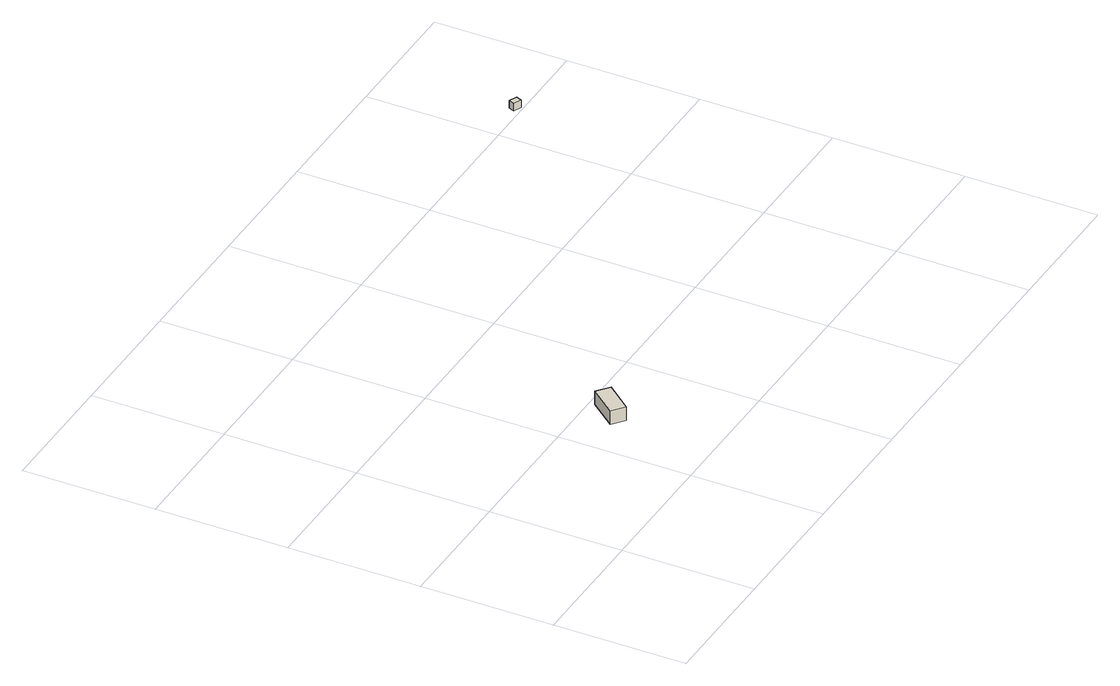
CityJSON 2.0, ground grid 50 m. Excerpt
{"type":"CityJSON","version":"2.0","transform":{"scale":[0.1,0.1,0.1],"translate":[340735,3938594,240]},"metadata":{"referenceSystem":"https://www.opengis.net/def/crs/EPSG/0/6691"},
"CityObjects":{
"building1":{"type":"Building","attributes":{"usage":"402","measuredHeight":5.7,"storeysAboveGround":1,"BuildingIDAttribute.prefecture":"14","BuildingIDAttribute.city":"14151","BuildingDetailAttribute.totalFloorArea":75.85,"BuildingDetailAttribute.buildingFootprintArea":75.85,"BuildingDetailAttribute.buildingStructureType":"610","BuildingDetailAttribute.buildingStructureOrgType":"2","BuildingDetailAttribute.orgUsage":"101","BuildingDetailAttribute.surveyYear":2015},"geometry":[{"type":"Solid","lod":"1","boundaries":[[[[0,1,2,3]],[[2,4,5,3]],[[1,6,4,2]],[[0,7,6,1]],[[3,5,7,0]],[[4,6,7,5]]]]}]},
"building2":{"type":"Building","attributes":{"BuildingIDAttribute.prefecture":"14","BuildingIDAttribute.city":"14151","BuildingDetailAttribute.surveyYear":2015},"geometry":[{"type":"Solid","lod":"1","boundaries":[[[[8,9,10,11]],[[10,12,13,11]],[[9,14,12,10]],[[8,15,14,9]],[[11,13,15,8]],[[12,14,15,13]]]]}]}
},
"vertices":[
[131,108,503],[49,8,503],[4,45,503],[85,145,503],[4,45,558],[85,145,558],[49,8,558],[131,108,558],
[2164,1544,8],[2194,1530,8],[2184,1508,8],[2154,1522,8],[2184,1508,38],[2154,1522,38],[2194,1530,38],[2164,1544,38]
]}
